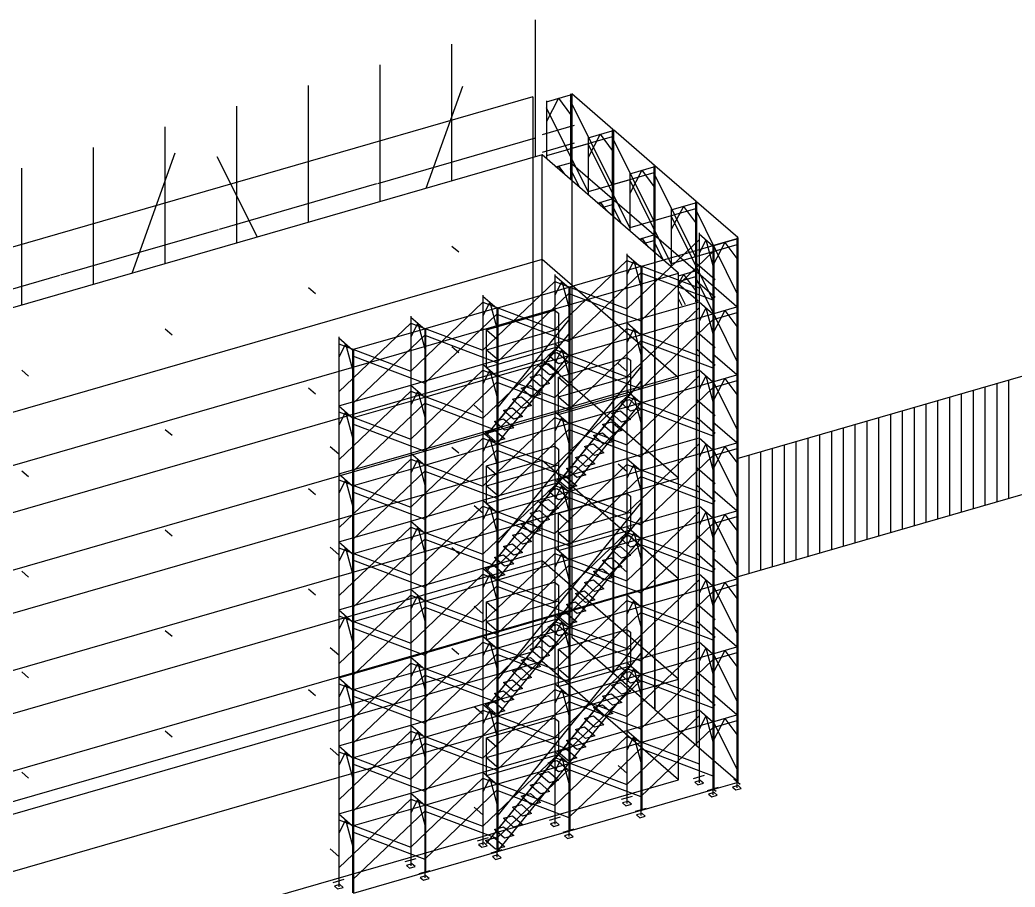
# Model space of a CAD drawing. Units: millimetres at full size, sheet at 1:250. Extents: x -35388 to 36956, y -20582 to 22579.
# Drawn here: x -6650 to 15223, y 3525 to 22579 of the extents above; entities that cross this region are included whole.
import ezdxf

# ---------------------------------------------------------------- set-up
doc = ezdxf.new("R2010")
doc.units = ezdxf.units.MM
doc.header["$LTSCALE"] = 250
for name, color, linetype in [('0-1_GAIKEI', 4, 'Continuous'), ('0-2_KABETUNAGI', 2, 'Continuous'), ('0-3_NET', 3, 'Continuous'), ('0-5_TATEWAKU', 7, 'Continuous'), ('0-6_BRES', 4, 'Continuous'), ('0-7_NUNOITA', 1, 'Continuous'), ('0-8_KAIDAN', 6, 'Continuous'), ('0-9_KAIKOTSR', 6, 'Continuous'), ('0-A_ENDSTOPPER', 6, 'Continuous'), ('0-B_JKBASE', 6, 'Continuous'), ('0-D_KARIKAKOI', 3, 'Continuous'), ('0-E_TANKAN', 3, 'Continuous')]:
    doc.layers.add(name, color=color, linetype=linetype)

msp = doc.modelspace()

# ---------------------------------------------------------------- linework, layer by layer
at = {"layer": '0-1_GAIKEI'}
for p, q in [((4826.3, 19611), (-29814.7, 9611)), ((7826.3, 17012.9), (4826.3, 19611)), ((4826.3, 17316), (4826.3, 19611)), ((4826.3, 17316), (4826.3, 19611)), ((4826.3, 17316), (-29814.7, 7316)), ((4826.3, 17316), (-29814.7, 7316)), ((7826.3, 14717.9), (4826.3, 17316)), ((4826.3, 15107.6), (4826.3, 17316)), ((4826.3, 15107.6), (4826.3, 17316)), ((7826.3, 14717.9), (4826.3, 17316)), ((-26814.7, 7012.9), (7826.3, 17012.9)), ((7826.3, 14717.9), (7826.3, 17012.9)), ((7826.3, 14717.9), (7826.3, 17012.9)), ((4826.3, 15107.6), (-29814.7, 5107.6)), ((4826.3, 15107.6), (-29814.7, 5107.6)), ((7826.3, 12509.5), (4826.3, 15107.6)), ((4826.3, 12899.3), (4826.3, 15107.6)), ((4826.3, 12899.3), (4826.3, 15107.6)), ((7826.3, 12509.5), (4826.3, 15107.6)), ((-26814.7, 4717.9), (7826.3, 14717.9)), ((-26814.7, 4717.9), (7826.3, 14717.9)), ((7826.3, 12509.5), (7826.3, 14717.9)), ((7826.3, 12509.5), (7826.3, 14717.9)), ((4826.3, 12899.3), (-29814.7, 2899.3)), ((4826.3, 12899.3), (-29814.7, 2899.3)), ((7826.3, 10301.2), (4826.3, 12899.3)), ((4826.3, 10690.9), (4826.3, 12899.3)), ((4826.3, 10690.9), (4826.3, 12899.3)), ((7826.3, 10301.2), (4826.3, 12899.3)), ((-26814.7, 2509.5), (7826.3, 12509.5)), ((-26814.7, 2509.5), (7826.3, 12509.5)), ((7826.3, 10301.2), (7826.3, 12509.5)), ((7826.3, 10301.2), (7826.3, 12509.5)), ((4826.3, 10690.9), (-29814.7, 690.9)), ((4826.3, 10690.9), (-29814.7, 690.9)), ((7826.3, 8092.8), (4826.3, 10690.9)), ((4826.3, 8482.5), (4826.3, 10690.9)), ((4826.3, 8482.5), (4826.3, 10690.9)), ((7826.3, 8092.8), (4826.3, 10690.9)), ((-26814.7, 301.2), (7826.3, 10301.2)), ((-26814.7, 301.2), (7826.3, 10301.2)), ((7826.3, 8092.8), (7826.3, 10301.2)), ((7826.3, 8092.8), (7826.3, 10301.2)), ((4826.3, 8482.5), (-29814.7, -1517.5)), ((7826.3, 5884.5), (4826.3, 8482.5)), ((-26814.7, -1907.2), (7826.3, 8092.8)), ((-22657.8, -707.2), (7826.3, 8092.8)), ((7826.3, 5884.5), (7826.3, 8092.8)), ((7826.3, 5884.5), (7826.3, 8092.8)), ((-22657.8, -2915.5), (7826.3, 5884.5))]:
    msp.add_line(p, q, dxfattribs=at)
at = {"layer": '0-2_KABETUNAGI'}
for p, q in [((2844, 17609.8), (2994, 17479.9)), ((-306.6, 16700.3), (-156.6, 16570.4)), ((-3457.2, 15790.8), (-3307.2, 15660.9)), ((2844, 15401.4), (2994, 15271.5)), ((-6607.8, 14881.3), (-6457.8, 14751.4)), ((6693, 14863.2), (6502.1, 15028.5)), ((-306.6, 14491.9), (-156.6, 14362)), ((3525, 13948.7), (3334.2, 14114)), ((-3457.2, 13582.4), (-3307.2, 13452.5)), ((357.1, 13034.2), (166.3, 13199.5)), ((2844, 13193), (2994, 13063.1)), ((6693, 12654.8), (6502.1, 12820.1)), ((-6607.8, 12672.9), (-6457.8, 12543)), ((-306.6, 12283.5), (-156.6, 12153.6)), ((3525, 11740.3), (3334.2, 11905.6)), ((-3457.2, 11374), (-3307.2, 11244.1)), ((357.1, 10825.8), (166.3, 10991.1)), ((2844, 10984.7), (2994, 10854.8)), ((6693, 10446.5), (6502.1, 10611.8)), ((-6607.8, 10464.5), (-6457.8, 10334.6)), ((-306.6, 10075.2), (-156.6, 9945.3)), ((3525, 9532), (3334.2, 9697.3)), ((-3457.2, 9165.7), (-3307.2, 9035.8)), ((357.1, 8617.5), (166.3, 8782.8)), ((2844, 8776.3), (2994, 8646.4)), ((6693, 8238.1), (6502.1, 8403.4)), ((-6607.8, 8256.2), (-6457.8, 8126.3)), ((-306.6, 7866.8), (-156.6, 7736.9)), ((3525, 7323.6), (3334.2, 7488.9)), ((-3457.2, 6957.3), (-3307.2, 6827.4)), ((357.1, 6409.1), (166.3, 6574.4)), ((6693, 6029.7), (6502.1, 6195)), ((-6607.8, 6047.8), (-6457.8, 5917.9)), ((3525, 5115.2), (3334.2, 5280.5)), ((357.1, 4200.7), (166.3, 4366))]:
    msp.add_line(p, q, dxfattribs=at)
at = {"layer": '0-3_NET'}
for p, q in [((4621.9, 20886.2), (-19250.1, 13995)), ((4621.9, 20886.2), (4621.9, 8696.9)), ((6383.4, 20174.4), (5478.9, 20957.7)), ((5478.9, 20957.7), (5478.9, 9006.5)), ((6383.4, 20174.4), (6383.4, 8223.2)), ((7297.9, 19382.4), (6393.4, 20165.7)), ((6393.4, 20165.7), (6393.4, 8214.5)), ((7297.9, 19382.4), (7297.9, 7431.2)), ((8212.4, 18590.4), (7307.9, 19373.7)), ((7307.9, 19373.7), (7307.9, 7422.6)), ((8212.4, 18590.4), (8212.4, 6639.2)), ((9126.9, 17798.4), (8222.4, 18581.7)), ((8222.4, 18581.7), (8222.4, 6630.6)), ((8603.1, 17627), (9114, 17774.5)), ((9114, 17774.5), (9114, 5823.4)), ((9126.9, 17798.4), (9126.9, 5847.3)), ((7019.1, 17169.8), (8585.8, 17622)), ((8585.8, 17622), (8585.8, 5670.9)), ((8603.1, 17627), (8603.1, 5675.9)), ((5435.2, 16712.5), (7001.8, 17164.8)), ((7001.8, 17164.8), (7001.8, 5213.6)), ((7019.1, 17169.8), (7019.1, 5218.6)), ((3851.2, 16255.3), (5417.8, 16707.5)), ((5417.8, 16707.5), (5417.8, 4756.4)), ((5435.2, 16712.5), (5435.2, 4761.4)), ((2267.2, 15798), (3833.9, 16250.3)), ((3833.9, 16250.3), (3833.9, 4299.1)), ((3851.2, 16255.3), (3851.2, 4304.1)), ((683.3, 15340.8), (2249.9, 15793)), ((2249.9, 15793), (2249.9, 3841.9)), ((2267.2, 15798), (2267.2, 3846.9)), ((683.3, 15340.8), (683.3, 3389.6)), ((6383.4, 8223.2), (5478.9, 9006.5)), ((4621.9, 8696.9), (-19250.1, 1805.7)), ((7297.9, 7431.2), (6393.4, 8214.5)), ((8212.4, 6639.2), (7307.9, 7422.6)), ((9126.9, 5847.3), (8222.4, 6630.6)), ((8603.1, 5675.9), (9114, 5823.4)), ((7019.1, 5218.6), (8585.8, 5670.9)), ((5435.2, 4761.4), (7001.8, 5213.6)), ((3851.2, 4304.1), (5417.8, 4756.4)), ((2267.2, 3846.9), (3833.9, 4299.1)), ((683.3, 3389.6), (2249.9, 3841.9))]:
    msp.add_line(p, q, dxfattribs=at)
at = {"layer": '0-5_TATEWAKU'}
for p, q in [((4923.9, 20781.6), (5452.2, 20934.1)), ((5188.1, 20857.9), (4923.9, 20348.6)), ((4923.9, 20803.3), (4923.9, 19526.4)), ((5188.1, 20857.9), (5452.2, 20501.1)), ((5452.2, 20955.8), (5452.2, 19461.9)), ((5838.4, 19989.6), (6366.7, 20142.1)), ((6366.7, 20163.8), (6366.7, 18669.9)), ((6102.6, 20065.9), (5838.4, 19556.6)), ((5838.4, 20011.3), (5838.4, 18734.4)), ((6102.6, 20065.9), (6366.7, 19709.1)), ((5130.6, 19347.4), (5452.2, 19440.2)), ((5188.1, 19364), (5164.3, 19318.2)), ((5188.1, 19364), (5324.9, 19179.1)), ((5452.2, 19461.9), (5452.2, 19068.9)), ((6752.9, 19197.6), (7281.2, 19350.1)), ((7017.1, 19273.9), (6752.9, 18764.6)), ((7017.1, 19273.9), (7281.2, 18917.1)), ((7281.2, 19371.8), (7281.2, 17877.9)), ((6752.9, 19219.3), (6752.9, 17942.4)), ((6045.1, 18555.4), (6366.7, 18648.2)), ((6366.7, 18669.9), (6366.7, 18276.9)), ((6102.6, 18572), (6078.8, 18526.2)), ((6102.6, 18572), (6239.4, 18387.1)), ((7667.4, 18405.7), (8195.7, 18558.2)), ((7931.6, 18481.9), (7667.4, 17972.7)), ((7667.4, 18427.3), (7667.4, 17150.4)), ((7931.6, 18481.9), (8195.7, 18125.2)), ((8195.7, 18579.8), (8195.7, 17085.9)), ((6959.6, 17763.4), (7281.2, 17856.3)), ((7017.1, 17780), (6993.3, 17734.2)), ((7017.1, 17780), (7153.9, 17595.1)), ((7281.2, 17877.9), (7281.2, 17484.9)), ((8276.9, 17899.5), (8276.9, 16405.6)), ((8276.9, 17877.8), (8581.9, 17613.7)), ((8429.4, 17745.8), (8276.9, 17444.8)), ((8429.4, 17745.8), (8581.9, 17180.7)), ((8581.9, 17613.7), (9110.2, 17766.2)), ((9110.2, 17787.8), (9110.2, 16293.9)), ((8846.1, 17689.9), (8581.9, 17180.7)), ((8581.9, 17635.3), (8581.9, 16141.4)), ((8581.9, 17635.3), (8581.9, 16141.4)), ((8846.1, 17689.9), (9110.2, 17333.2)), ((6693, 17442.2), (6693, 15948.3)), ((6693, 17420.6), (6998, 17156.4)), ((6845.5, 17288.5), (6693, 16987.6)), ((6845.5, 17288.5), (6998, 16723.4)), ((6998, 17178.1), (6998, 15684.2)), ((7826.3, 16957.6), (8195.7, 17064.3)), ((8195.7, 17085.9), (8195.7, 16382.1)), ((5109, 16985), (5109, 15491.1)), ((5109, 16963.3), (5414, 16699.2)), ((7931.6, 16988), (7826.3, 16785)), ((7931.6, 16988), (8195.7, 16631.3)), ((5261.5, 16831.3), (5109, 16530.3)), ((5261.5, 16831.3), (5414, 16266.2)), ((5414, 16720.8), (5414, 15226.9)), ((3525, 16527.7), (3525, 15033.8)), ((3525, 16506.1), (3830, 16241.9)), ((8276.9, 16405.6), (8276.9, 14911.7)), ((3677.5, 16374), (3525, 16073.1)), ((3677.5, 16374), (3830, 15808.9)), ((3830, 16263.6), (3830, 14769.7)), ((8276.9, 16383.9), (8581.9, 16119.8)), ((8429.4, 16251.9), (8276.9, 15950.9)), ((8429.4, 16251.9), (8581.9, 15686.8)), ((8581.9, 16119.8), (9110.2, 16272.3)), ((8846.1, 16196), (8581.9, 15686.8)), ((8846.1, 16196), (9110.2, 15839.3)), ((9110.2, 16293.9), (9110.2, 14800)), ((1941.1, 16070.5), (1941.1, 14576.6)), ((1941.1, 16048.8), (2246.1, 15784.7)), ((8195.7, 16029.9), (8198.2, 16029.9)), ((8581.9, 16141.4), (8581.9, 14647.5)), ((2093.6, 15916.8), (1941.1, 15615.8)), ((2093.6, 15916.8), (2246.1, 15351.7)), ((2246.1, 15806.3), (2246.1, 14312.4)), ((6693, 15948.3), (6693, 14454.4)), ((6693, 15926.7), (6998, 15662.5)), ((6845.5, 15794.6), (6693, 15493.7)), ((6845.5, 15794.6), (6998, 15229.5)), ((357.1, 15613.2), (357.1, 14119.3)), ((357.1, 15591.6), (662.1, 15327.4)), ((6998, 15684.2), (6998, 14190.3)), ((509.6, 15459.5), (357.1, 15158.6)), ((509.6, 15459.5), (662.1, 14894.4)), ((662.1, 15349.1), (662.1, 13855.2)), ((5109, 15491.1), (5109, 13997.2)), ((5109, 15469.4), (5414, 15205.3)), ((5261.5, 15337.4), (5109, 15036.4)), ((5261.5, 15337.4), (5414, 14772.3)), ((5414, 15226.9), (5414, 13733)), ((3525, 15033.8), (3525, 13539.9)), ((3525, 15012.2), (3830, 14748)), ((3677.5, 14880.1), (3525, 14579.2)), ((3677.5, 14880.1), (3830, 14315)), ((8276.9, 14911.7), (8276.9, 13417.8)), ((8276.9, 14890), (8581.9, 14625.9)), ((3830, 14769.7), (3830, 13275.8)), ((8429.4, 14758), (8276.9, 14457)), ((8429.4, 14758), (8581.9, 14192.9)), ((8581.9, 14625.9), (9110.2, 14778.4)), ((8846.1, 14702.1), (8581.9, 14192.9)), ((8846.1, 14702.1), (9110.2, 14345.4)), ((9110.2, 14800), (9110.2, 13306.2)), ((1941.1, 14576.6), (1941.1, 13082.7)), ((1941.1, 14554.9), (2246.1, 14290.8)), ((6693, 14454.4), (6693, 12960.5)), ((8581.9, 14647.5), (8581.9, 13153.7)), ((2093.6, 14422.9), (1941.1, 14121.9)), ((2093.6, 14422.9), (2246.1, 13857.8)), ((2246.1, 14312.4), (2246.1, 12818.5)), ((6693, 14432.8), (6998, 14168.6)), ((6845.5, 14300.7), (6693, 13999.8)), ((6845.5, 14300.7), (6998, 13735.6)), ((357.1, 14119.3), (357.1, 12625.4)), ((357.1, 14097.7), (662.1, 13833.5)), ((6998, 14190.3), (6998, 12696.4)), ((509.6, 13965.6), (357.1, 13664.7)), ((509.6, 13965.6), (662.1, 13400.5)), ((662.1, 13855.2), (662.1, 12361.3)), ((5109, 13997.2), (5109, 12503.3)), ((5109, 13975.5), (5414, 13711.4)), ((5261.5, 13843.5), (5109, 13542.5)), ((5261.5, 13843.5), (5414, 13278.4)), ((5414, 13733), (5414, 12239.2)), ((3525, 13539.9), (3525, 12046)), ((3525, 13518.3), (3830, 13254.1)), ((3677.5, 13386.2), (3525, 13085.3)), ((3677.5, 13386.2), (3830, 12821.1)), ((8276.9, 13417.8), (8276.9, 11923.9)), ((8276.9, 13396.1), (8581.9, 13132)), ((3830, 13275.8), (3830, 11781.9)), ((8429.4, 13264.1), (8276.9, 12963.1)), ((8429.4, 13264.1), (8581.9, 12699)), ((8581.9, 13132), (9110.2, 13284.5)), ((8846.1, 13208.3), (8581.9, 12699)), ((8581.9, 13153.7), (8581.9, 11659.8)), ((8846.1, 13208.3), (9110.2, 12851.5)), ((9110.2, 13306.2), (9110.2, 11812.3)), ((1941.1, 13082.7), (1941.1, 11588.8)), ((1941.1, 13061), (2246.1, 12796.9)), ((2093.6, 12929), (1941.1, 12628)), ((2093.6, 12929), (2246.1, 12363.9)), ((6693, 12960.5), (6693, 11466.6)), ((6693, 12938.9), (6998, 12674.8)), ((2246.1, 12818.5), (2246.1, 11324.7)), ((6845.5, 12806.8), (6693, 12505.9)), ((6845.5, 12806.8), (6998, 12241.7)), ((6998, 12696.4), (6998, 11202.5)), ((357.1, 12625.4), (357.1, 11131.5)), ((357.1, 12603.8), (662.1, 12339.6)), ((509.6, 12471.7), (357.1, 12170.8)), ((509.6, 12471.7), (662.1, 11906.6)), ((5109, 12503.3), (5109, 11009.4)), ((5109, 12481.6), (5414, 12217.5)), ((662.1, 12361.3), (662.1, 10867.4)), ((5261.5, 12349.6), (5109, 12048.6)), ((5261.5, 12349.6), (5414, 11784.5)), ((3525, 12046), (3525, 10552.1)), ((5414, 12239.2), (5414, 10745.3)), ((3525, 12024.4), (3830, 11760.3)), ((3677.5, 11892.3), (3525, 11591.4)), ((3677.5, 11892.3), (3830, 11327.2)), ((8276.9, 11923.9), (8276.9, 10430)), ((8276.9, 11902.2), (8581.9, 11638.1)), ((9110.2, 11812.3), (9110.2, 10318.4)), ((3830, 11781.9), (3830, 10288)), ((8429.4, 11770.2), (8276.9, 11469.2)), ((8429.4, 11770.2), (8581.9, 11205.1)), ((8581.9, 11638.1), (9110.2, 11790.6)), ((8846.1, 11714.4), (8581.9, 11205.1)), ((8581.9, 11659.8), (8581.9, 10165.9)), ((8846.1, 11714.4), (9110.2, 11357.6)), ((1941.1, 11588.8), (1941.1, 10094.9)), ((1941.1, 11567.1), (2246.1, 11303)), ((2093.6, 11435.1), (1941.1, 11134.1)), ((2093.6, 11435.1), (2246.1, 10870)), ((6693, 11466.6), (6693, 9972.8)), ((6693, 11445), (6998, 11180.9)), ((2246.1, 11324.7), (2246.1, 9830.8)), ((6845.5, 11312.9), (6693, 11012)), ((6845.5, 11312.9), (6998, 10747.8)), ((6998, 11202.5), (6998, 9708.6)), ((357.1, 11131.5), (357.1, 9637.6)), ((357.1, 11109.9), (662.1, 10845.8)), ((509.6, 10977.8), (357.1, 10676.9)), ((509.6, 10977.8), (662.1, 10412.7)), ((5109, 11009.4), (5109, 9515.5)), ((5109, 10987.7), (5414, 10723.6)), ((662.1, 10867.4), (662.1, 9373.5)), ((5261.5, 10855.7), (5109, 10554.7)), ((5261.5, 10855.7), (5414, 10290.6)), ((5414, 10745.3), (5414, 9251.4)), ((3525, 10552.1), (3525, 9058.3)), ((3525, 10530.5), (3830, 10266.4)), ((3677.5, 10398.4), (3525, 10097.5)), ((3677.5, 10398.4), (3830, 9833.3)), ((3830, 10288), (3830, 8794.1)), ((8276.9, 10430), (8276.9, 8936.1)), ((8276.9, 10408.4), (8581.9, 10144.2)), ((8581.9, 10144.2), (9110.2, 10296.7)), ((9110.2, 10318.4), (9110.2, 8824.5)), ((1941.1, 10094.9), (1941.1, 8601)), ((1941.1, 10073.2), (2246.1, 9809.1)), ((8429.4, 10276.3), (8276.9, 9975.3)), ((8429.4, 10276.3), (8581.9, 9711.2)), ((8846.1, 10220.5), (8581.9, 9711.2)), ((8581.9, 10165.9), (8581.9, 8672)), ((8846.1, 10220.5), (9110.2, 9863.7)), ((2093.6, 9941.2), (1941.1, 9640.2)), ((2093.6, 9941.2), (2246.1, 9376.1)), ((6693, 9972.8), (6693, 8478.9)), ((6693, 9951.1), (6998, 9687)), ((357.1, 9637.6), (357.1, 8143.8)), ((2246.1, 9830.8), (2246.1, 8336.9)), ((6845.5, 9819), (6693, 9518.1)), ((6845.5, 9819), (6998, 9254)), ((6998, 9708.6), (6998, 8214.7)), ((357.1, 9616), (662.1, 9351.9)), ((509.6, 9483.9), (357.1, 9183)), ((509.6, 9483.9), (662.1, 8918.8)), ((5109, 9515.5), (5109, 8021.6)), ((5109, 9493.9), (5414, 9229.7)), ((662.1, 9373.5), (662.1, 7879.6)), ((5261.5, 9361.8), (5109, 9060.8)), ((5261.5, 9361.8), (5414, 8796.7)), ((5414, 9251.4), (5414, 7757.5)), ((3525, 9058.3), (3525, 7564.4)), ((3525, 9036.6), (3830, 8772.5)), ((3677.5, 8904.5), (3525, 8603.6)), ((3677.5, 8904.5), (3830, 8339.5)), ((3830, 8794.1), (3830, 7300.2)), ((8276.9, 8936.1), (8276.9, 7442.2)), ((8276.9, 8914.5), (8581.9, 8650.3)), ((8429.4, 8782.4), (8276.9, 8481.4)), ((8429.4, 8782.4), (8581.9, 8217.3)), ((8581.9, 8650.3), (9110.2, 8802.8)), ((9110.2, 8824.5), (9110.2, 7330.6)), ((1941.1, 8601), (1941.1, 7107.1)), ((1941.1, 8579.4), (2246.1, 8315.2)), ((8846.1, 8726.6), (8581.9, 8217.3)), ((8581.9, 8672), (8581.9, 7178.1)), ((8846.1, 8726.6), (9110.2, 8369.8)), ((2093.6, 8447.3), (1941.1, 8146.3)), ((2093.6, 8447.3), (2246.1, 7882.2)), ((2246.1, 8336.9), (2246.1, 6843)), ((6693, 8478.9), (6693, 6985)), ((6693, 8457.2), (6998, 8193.1)), ((6845.5, 8325.1), (6693, 8024.2)), ((6845.5, 8325.1), (6998, 7760.1)), ((357.1, 8143.8), (357.1, 6649.9)), ((357.1, 8122.1), (662.1, 7858)), ((6998, 8214.7), (6998, 6720.8)), ((509.6, 7990), (357.1, 7689.1)), ((509.6, 7990), (662.1, 7425)), ((662.1, 7879.6), (662.1, 6385.7)), ((5109, 8021.6), (5109, 6527.7)), ((5109, 8000), (5414, 7735.8)), ((5261.5, 7867.9), (5109, 7566.9)), ((5261.5, 7867.9), (5414, 7302.8)), ((5414, 7757.5), (5414, 6263.6)), ((3525, 7564.4), (3525, 6070.5)), ((3525, 7542.7), (3830, 7278.6)), ((8276.9, 7442.2), (8276.9, 5948.3)), ((3677.5, 7410.6), (3525, 7109.7)), ((3677.5, 7410.6), (3830, 6845.6)), ((3830, 7300.2), (3830, 5806.3)), ((8276.9, 7420.6), (8581.9, 7156.4)), ((8429.4, 7288.5), (8276.9, 6987.6)), ((8429.4, 7288.5), (8581.9, 6723.4)), ((8581.9, 7156.4), (9110.2, 7308.9)), ((8846.1, 7232.7), (8581.9, 6723.4)), ((8846.1, 7232.7), (9110.2, 6875.9)), ((9110.2, 7330.6), (9110.2, 5836.7)), ((1941.1, 7107.1), (1941.1, 5613.2)), ((1941.1, 7085.5), (2246.1, 6821.3)), ((8581.9, 7178.1), (8581.9, 5684.2)), ((2093.6, 6953.4), (1941.1, 6652.4)), ((2093.6, 6953.4), (2246.1, 6388.3)), ((2246.1, 6843), (2246.1, 5349.1)), ((6693, 6985), (6693, 5491.1)), ((6693, 6963.3), (6998, 6699.2)), ((6845.5, 6831.2), (6693, 6530.3)), ((6845.5, 6831.2), (6998, 6266.2)), ((357.1, 6649.9), (357.1, 5156)), ((357.1, 6628.2), (662.1, 6364.1)), ((6998, 6720.8), (6998, 5226.9)), ((509.6, 6496.1), (357.1, 6195.2)), ((509.6, 6496.1), (662.1, 5931.1)), ((662.1, 6385.7), (662.1, 4891.8)), ((5109, 6527.7), (5109, 5033.8)), ((5109, 6506.1), (5414, 6241.9)), ((5261.5, 6374), (5109, 6073.1)), ((5261.5, 6374), (5414, 5808.9)), ((5414, 6263.6), (5414, 4769.7)), ((3525, 6070.5), (3525, 4576.6)), ((3525, 6048.8), (3830, 5784.7)), ((3677.5, 5916.7), (3525, 5615.8)), ((3677.5, 5916.7), (3830, 5351.7)), ((3830, 5806.3), (3830, 4312.4)), ((1941.1, 5613.2), (1941.1, 4119.3)), ((1941.1, 5591.6), (2246.1, 5327.4)), ((2093.6, 5459.5), (1941.1, 5158.6)), ((2093.6, 5459.5), (2246.1, 4894.4)), ((2246.1, 5349.1), (2246.1, 3855.2)), ((357.1, 5156), (357.1, 3662.1)), ((357.1, 5134.3), (662.1, 4870.2)), ((509.6, 5002.2), (357.1, 4701.3)), ((509.6, 5002.2), (662.1, 4437.2)), ((662.1, 4891.8), (662.1, 3397.9))]:
    msp.add_line(p, q, dxfattribs=at)
at = {"layer": '0-6_BRES'}
for p, q in [((6366.7, 18954.8), (5452.2, 20802.5)), ((5838.4, 18802.3), (4923.9, 20650)), ((6366.7, 20010.5), (5452.2, 19746.8)), ((7281.2, 18162.8), (6366.7, 20010.5)), ((5838.4, 19858), (4923.9, 19594.3)), ((6752.9, 18010.3), (5838.4, 19858)), ((5659.8, 18889.1), (5452.2, 19308.6)), ((6752.9, 19066), (5838.4, 18802.3)), ((7281.2, 19218.5), (6366.7, 18954.8)), ((7667.4, 17218.3), (6752.9, 19066)), ((8195.7, 17370.8), (7281.2, 19218.5)), ((8195.7, 18426.5), (7281.2, 18162.8)), ((9110.2, 16578.9), (8195.7, 18426.5)), ((7667.4, 18274), (6752.9, 18010.3)), ((8581.9, 16426.4), (7667.4, 18274)), ((6693, 16233.3), (8276.9, 17746.2)), ((9110.2, 17634.6), (8195.7, 17370.8)), ((5109, 15776), (6693, 17288.9)), ((6693, 17288.9), (8276.9, 16690.5)), ((6998, 15969.1), (8581.9, 17482.1)), ((8581.9, 17482.1), (7667.4, 17218.3)), ((5414, 15511.9), (6998, 17024.8)), ((6998, 17024.8), (8581.9, 16426.4)), ((3525, 15318.8), (5109, 16831.7)), ((5109, 16831.7), (6693, 16233.3)), ((3830, 15054.6), (5414, 16567.6)), ((5414, 16567.6), (6998, 15969.1)), ((7976.9, 16319), (7826.3, 16623.4)), ((7905.8, 16298.5), (7826.3, 16459.2)), ((1941.1, 14861.5), (3525, 16374.4)), ((3525, 16374.4), (5109, 15776)), ((6693, 14739.4), (8276.9, 16252.3)), ((2246.1, 14597.4), (3830, 16110.3)), ((3830, 16110.3), (5414, 15511.9)), ((6998, 14475.2), (8581.9, 15988.2)), ((8058.4, 15990.3), (8060.9, 15990.3)), ((8129.4, 16010.8), (8131.9, 16010.8)), ((9110.2, 16140.7), (8581.9, 15988.3)), ((357.1, 14404.3), (1941.1, 15917.2)), ((1941.1, 15917.2), (3525, 15318.8)), ((5109, 14282.1), (6693, 15795)), ((6693, 15795), (8276.9, 15196.6)), ((662.1, 14140.1), (2246.1, 15653.1)), ((2246.1, 15653.1), (3830, 15054.6)), ((5414, 14018), (6998, 15530.9)), ((6998, 15530.9), (8581.9, 14932.5)), ((357.1, 15459.9), (1941.1, 14861.5)), ((3525, 13824.9), (5109, 15337.8)), ((5109, 15337.8), (6693, 14739.4)), ((662.1, 15195.8), (2246.1, 14597.4)), ((1941.1, 13367.6), (3525, 14880.5)), ((3525, 14880.5), (5109, 14282.1)), ((3830, 13560.7), (5414, 15073.7)), ((5414, 15073.7), (6998, 14475.2)), ((8581.9, 14932.5), (8584.4, 14932.5)), ((6693, 13245.5), (8276.9, 14758.4)), ((9110.2, 13591.1), (8581.9, 14658.4)), ((2246.1, 13103.5), (3830, 14616.4)), ((3830, 14616.4), (5414, 14018)), ((6998, 12981.3), (8581.9, 14494.3)), ((9110.2, 14646.8), (8581.9, 14494.4)), ((357.1, 12910.4), (1941.1, 14423.3)), ((1941.1, 14423.3), (3525, 13824.9)), ((5109, 12788.2), (6693, 14301.2)), ((6693, 14301.2), (8276.9, 13702.7)), ((662.1, 12646.2), (2246.1, 14159.2)), ((2246.1, 14159.2), (3830, 13560.7)), ((5414, 12524.1), (6998, 14037)), ((6998, 14037), (8581.9, 13438.6)), ((357.1, 13966), (1941.1, 13367.6)), ((3525, 12331), (5109, 13843.9)), ((5109, 13843.9), (6693, 13245.5)), ((662.1, 13701.9), (2246.1, 13103.5)), ((3830, 12066.8), (5414, 13579.8)), ((5414, 13579.8), (6998, 12981.3)), ((1941.1, 11873.7), (3525, 13386.7)), ((3525, 13386.7), (5109, 12788.2)), ((6693, 11751.6), (8276.9, 13264.5)), ((9110.2, 12097.2), (8581.9, 13164.5)), ((9110.2, 13152.9), (8581.9, 13000.5)), ((357.1, 11416.5), (1941.1, 12929.4)), ((1941.1, 12929.4), (3525, 12331)), ((2246.1, 11609.6), (3830, 13122.5)), ((3830, 13122.5), (5414, 12524.1)), ((6998, 11487.4), (8581.9, 13000.4)), ((5109, 11294.3), (6693, 12807.3)), ((6693, 12807.3), (8276.9, 12208.8)), ((357.1, 12472.2), (1941.1, 11873.7)), ((662.1, 11152.3), (2246.1, 12665.3)), ((2246.1, 12665.3), (3830, 12066.8)), ((5414, 11030.2), (6998, 12543.1)), ((6998, 12543.1), (8581.9, 11944.7)), ((3525, 10837.1), (5109, 12350)), ((5109, 12350), (6693, 11751.6)), ((662.1, 12208), (2246.1, 11609.6)), ((3830, 10572.9), (5414, 12085.9)), ((5414, 12085.9), (6998, 11487.4)), ((1941.1, 10379.8), (3525, 11892.8)), ((3525, 11892.8), (5109, 11294.3)), ((2246.1, 10115.7), (3830, 11628.6)), ((3830, 11628.6), (5414, 11030.2)), ((6693, 10257.7), (8276.9, 11770.6)), ((9110.2, 10603.3), (8581.9, 11670.6)), ((9110.2, 11659), (8581.9, 11506.6)), ((357.1, 9922.6), (1941.1, 11435.5)), ((1941.1, 11435.5), (3525, 10837.1)), ((6998, 9993.5), (8581.9, 11506.5)), ((662.1, 9658.4), (2246.1, 11171.4)), ((2246.1, 11171.4), (3830, 10572.9)), ((5109, 9800.4), (6693, 11313.4)), ((6693, 11313.4), (8276.9, 10714.9)), ((357.1, 10978.3), (1941.1, 10379.8)), ((5414, 9536.3), (6998, 11049.2)), ((6998, 11049.2), (8581.9, 10450.8)), ((3525, 9343.2), (5109, 10856.1)), ((5109, 10856.1), (6693, 10257.7)), ((662.1, 10714.1), (2246.1, 10115.7)), ((3830, 9079), (5414, 10592)), ((5414, 10592), (6998, 9993.5)), ((1941.1, 8885.9), (3525, 10398.9)), ((3525, 10398.9), (5109, 9800.4)), ((2246.1, 8621.8), (3830, 10134.7)), ((3830, 10134.7), (5414, 9536.3)), ((6693, 8763.8), (8276.9, 10276.7)), ((9110.2, 9109.4), (8581.9, 10176.7)), ((9110.2, 10165.1), (8581.9, 10012.7)), ((357.1, 8428.7), (1941.1, 9941.6)), ((1941.1, 9941.6), (3525, 9343.2)), ((6998, 8499.6), (8581.9, 10012.6)), ((662.1, 8164.5), (2246.1, 9677.5)), ((2246.1, 9677.5), (3830, 9079)), ((5109, 8306.5), (6693, 9819.5)), ((6693, 9819.5), (8276.9, 9221)), ((357.1, 9484.4), (1941.1, 8885.9)), ((5414, 8042.4), (6998, 9555.3)), ((6998, 9555.3), (8581.9, 8956.9)), ((662.1, 9220.2), (2246.1, 8621.8)), ((3525, 7849.3), (5109, 9362.2)), ((5109, 9362.2), (6693, 8763.8)), ((3830, 7585.1), (5414, 9098.1)), ((5414, 9098.1), (6998, 8499.6)), ((1941.1, 7392), (3525, 8905)), ((3525, 8905), (5109, 8306.5)), ((6693, 7269.9), (8276.9, 8782.8)), ((2246.1, 7127.9), (3830, 8640.8)), ((3830, 8640.8), (5414, 8042.4)), ((9110.2, 7615.5), (8581.9, 8682.8)), ((9110.2, 8671.2), (8581.9, 8518.9)), ((357.1, 6934.8), (1941.1, 8447.7)), ((1941.1, 8447.7), (3525, 7849.3)), ((5109, 6812.6), (6693, 8325.6)), ((6693, 8325.6), (8276.9, 7727.1)), ((6998, 7005.8), (8581.9, 8518.7)), ((662.1, 6670.6), (2246.1, 8183.6)), ((2246.1, 8183.6), (3830, 7585.1)), ((357.1, 7990.5), (1941.1, 7392)), ((5414, 6548.5), (6998, 8061.4)), ((6998, 8061.4), (8581.9, 7463)), ((662.1, 7726.3), (2246.1, 7127.9)), ((3525, 6355.4), (5109, 7868.3)), ((5109, 7868.3), (6693, 7269.9)), ((3830, 6091.3), (5414, 7604.2)), ((5414, 7604.2), (6998, 7005.8)), ((1941.1, 5898.1), (3525, 7411.1)), ((3525, 7411.1), (5109, 6812.6)), ((6693, 5776), (8276.9, 7288.9)), ((2246.1, 5634), (3830, 7146.9)), ((3830, 7146.9), (5414, 6548.5)), ((6998, 5511.9), (8581.9, 7024.8)), ((9110.2, 6121.6), (8581.9, 7188.9)), ((9110.2, 7177.3), (8581.9, 7025)), ((357.1, 5440.9), (1941.1, 6953.8)), ((1941.1, 6953.8), (3525, 6355.4)), ((5109, 5318.7), (6693, 6831.7)), ((6693, 6831.7), (8276.9, 6233.2)), ((662.1, 5176.8), (2246.1, 6689.7)), ((2246.1, 6689.7), (3830, 6091.3)), ((5414, 5054.6), (6998, 6567.5)), ((6998, 6567.5), (8581.9, 5969.1)), ((357.1, 6496.6), (1941.1, 5898.1)), ((3525, 4861.5), (5109, 6374.4)), ((5109, 6374.4), (6693, 5776)), ((662.1, 6232.4), (2246.1, 5634)), ((1941.1, 4404.2), (3525, 5917.2)), ((3525, 5917.2), (5109, 5318.7)), ((3830, 4597.4), (5414, 6110.3)), ((5414, 6110.3), (6998, 5511.9)), ((2246.1, 4140.1), (3830, 5653)), ((3830, 5653), (5414, 5054.6)), ((357.1, 3947), (1941.1, 5459.9)), ((1941.1, 5459.9), (3525, 4861.5)), ((662.1, 3682.9), (2246.1, 5195.8)), ((2246.1, 5195.8), (3830, 4597.4)), ((357.1, 5002.7), (1941.1, 4404.2)), ((662.1, 4738.5), (2246.1, 4140.1))]:
    msp.add_line(p, q, dxfattribs=at)
for points in [[(6574.3, 18097.1), (6366.7, 18516.6), (6159.1, 18456.7)], [(7488.8, 17305.1), (7281.2, 17724.6), (7073.6, 17664.7)], [(9110.2, 15085), (8195.7, 16932.6), (7826.3, 16826.1)]]:
    msp.add_lwpolyline(points, dxfattribs=at)
at = {"layer": '0-7_NUNOITA'}
for p, q in [((5130.6, 19347.4), (5452.2, 19440.2)), ((6366.7, 18648.2), (5452.2, 19440.2)), ((6045.1, 18555.4), (6366.7, 18648.2)), ((6045.1, 18555.4), (6366.7, 18648.2)), ((7281.2, 17856.3), (6366.7, 18648.2)), ((6959.6, 17763.4), (7281.2, 17856.3)), ((6959.6, 17763.4), (7281.2, 17856.3)), ((8195.7, 17064.3), (7281.2, 17856.3)), ((7826.3, 16957.6), (8195.7, 17064.3)), ((7826.3, 16957.6), (8195.7, 17064.3)), ((9110.2, 16272.3), (8195.7, 17064.3)), ((8258.2, 16400.2), (7826.3, 16774.2)), ((6693, 15926.7), (8276.9, 16383.9)), ((8276.9, 16383.9), (8581.9, 16119.8)), ((8581.9, 16119.8), (9110.2, 16272.3)), ((6998, 15662.5), (8581.9, 16119.8)), ((8563.2, 16136), (8565.7, 16136)), ((8581.9, 16119.8), (8584.4, 16119.8)), ((5109, 15469.4), (6693, 15926.7)), ((6693, 15926.7), (6998, 15662.5)), ((6693, 15926.7), (6998, 15662.5)), ((5414, 15205.3), (6998, 15662.5)), ((3525, 15012.2), (5109, 15469.4)), ((5109, 15469.4), (5414, 15205.3)), ((5109, 15469.4), (5414, 15205.3)), ((3830, 14748), (5414, 15205.3)), ((9110.2, 14778.4), (8581.9, 15235.9)), ((1941.1, 14554.9), (3525, 15012.2)), ((3525, 15012.2), (3830, 14748)), ((3525, 15012.2), (3830, 14748)), ((6693, 14432.8), (8276.9, 14890)), ((8276.9, 14890), (8581.9, 14625.9)), ((2246.1, 14290.8), (3830, 14748)), ((8581.9, 14625.9), (9110.2, 14778.4)), ((357.1, 14097.7), (1941.1, 14554.9)), ((1941.1, 14554.9), (2246.1, 14290.8)), ((1941.1, 14554.9), (2246.1, 14290.8)), ((6998, 14168.6), (8581.9, 14625.9)), ((662.1, 13833.5), (2246.1, 14290.8)), ((5109, 13975.5), (6693, 14432.8)), ((6693, 14432.8), (6998, 14168.6)), ((6693, 14432.8), (6998, 14168.6)), ((357.1, 14097.7), (662.1, 13833.5)), ((5414, 13711.4), (6998, 14168.6)), ((3525, 13518.3), (5109, 13975.5)), ((5109, 13975.5), (5414, 13711.4)), ((5109, 13975.5), (5414, 13711.4)), ((3830, 13254.1), (5414, 13711.4)), ((9110.2, 13284.5), (8581.9, 13742)), ((1941.1, 13061), (3525, 13518.3)), ((3525, 13518.3), (3830, 13254.1)), ((3525, 13518.3), (3830, 13254.1)), ((6693, 12938.9), (8276.9, 13396.1)), ((8276.9, 13396.1), (8581.9, 13132)), ((2246.1, 12796.9), (3830, 13254.1)), ((6998, 12674.8), (8581.9, 13132)), ((8581.9, 13132), (9110.2, 13284.5)), ((357.1, 12603.8), (1941.1, 13061)), ((1941.1, 13061), (2246.1, 12796.9)), ((1941.1, 13061), (2246.1, 12796.9)), ((5109, 12481.6), (6693, 12938.9)), ((6693, 12938.9), (6998, 12674.8)), ((6693, 12938.9), (6998, 12674.8)), ((662.1, 12339.6), (2246.1, 12796.9)), ((357.1, 12603.8), (662.1, 12339.6)), ((3525, 12024.4), (5109, 12481.6)), ((5109, 12481.6), (5414, 12217.5)), ((5109, 12481.6), (5414, 12217.5)), ((5414, 12217.5), (6998, 12674.8)), ((3830, 11760.3), (5414, 12217.5)), ((9110.2, 11790.6), (8581.9, 12248.1)), ((1941.1, 11567.1), (3525, 12024.4)), ((3525, 12024.4), (3830, 11760.3)), ((3525, 12024.4), (3830, 11760.3)), ((6693, 11445), (8276.9, 11902.2)), ((8276.9, 11902.2), (8581.9, 11638.1)), ((2246.1, 11303), (3830, 11760.3)), ((6998, 11180.9), (8581.9, 11638.1)), ((8581.9, 11638.1), (9110.2, 11790.6)), ((357.1, 11109.9), (1941.1, 11567.1)), ((1941.1, 11567.1), (2246.1, 11303)), ((1941.1, 11567.1), (2246.1, 11303)), ((5109, 10987.7), (6693, 11445)), ((6693, 11445), (6998, 11180.9)), ((6693, 11445), (6998, 11180.9)), ((662.1, 10845.8), (2246.1, 11303)), ((5414, 10723.6), (6998, 11180.9)), ((357.1, 11109.9), (662.1, 10845.8)), ((3525, 10530.5), (5109, 10987.7)), ((5109, 10987.7), (5414, 10723.6)), ((5109, 10987.7), (5414, 10723.6)), ((3830, 10266.4), (5414, 10723.6)), ((9110.2, 10296.7), (8581.9, 10754.2)), ((1941.1, 10073.2), (3525, 10530.5)), ((3525, 10530.5), (3830, 10266.4)), ((3525, 10530.5), (3830, 10266.4)), ((6693, 9951.1), (8276.9, 10408.4)), ((8276.9, 10408.4), (8581.9, 10144.2)), ((8581.9, 10144.2), (9110.2, 10296.7)), ((357.1, 9616), (1941.1, 10073.2)), ((1941.1, 10073.2), (2246.1, 9809.1)), ((1941.1, 10073.2), (2246.1, 9809.1)), ((2246.1, 9809.1), (3830, 10266.4)), ((6998, 9687), (8581.9, 10144.2)), ((5109, 9493.9), (6693, 9951.1)), ((6693, 9951.1), (6998, 9687)), ((6693, 9951.1), (6998, 9687)), ((662.1, 9351.9), (2246.1, 9809.1)), ((5414, 9229.7), (6998, 9687)), ((357.1, 9616), (662.1, 9351.9)), ((3525, 9036.6), (5109, 9493.9)), ((5109, 9493.9), (5414, 9229.7)), ((5109, 9493.9), (5414, 9229.7)), ((3830, 8772.5), (5414, 9229.7)), ((9110.2, 8802.8), (8581.9, 9260.3)), ((1941.1, 8579.4), (3525, 9036.6)), ((3525, 9036.6), (3830, 8772.5)), ((3525, 9036.6), (3830, 8772.5)), ((2246.1, 8315.2), (3830, 8772.5)), ((6693, 8457.2), (8276.9, 8914.5)), ((8276.9, 8914.5), (8581.9, 8650.3)), ((8581.9, 8650.3), (9110.2, 8802.8)), ((357.1, 8122.1), (1941.1, 8579.4)), ((1941.1, 8579.4), (2246.1, 8315.2)), ((1941.1, 8579.4), (2246.1, 8315.2)), ((6998, 8193.1), (8581.9, 8650.3)), ((662.1, 7858), (2246.1, 8315.2)), ((5109, 8000), (6693, 8457.2)), ((6693, 8457.2), (6998, 8193.1)), ((6693, 8457.2), (6998, 8193.1)), ((357.1, 8122.1), (662.1, 7858)), ((5414, 7735.8), (6998, 8193.1)), ((3525, 7542.7), (5109, 8000)), ((5109, 8000), (5414, 7735.8)), ((5109, 8000), (5414, 7735.8)), ((3830, 7278.6), (5414, 7735.8)), ((9110.2, 7308.9), (8581.9, 7766.4)), ((1941.1, 7085.5), (3525, 7542.7)), ((3525, 7542.7), (3830, 7278.6)), ((3525, 7542.7), (3830, 7278.6)), ((2246.1, 6821.3), (3830, 7278.6)), ((6693, 6963.3), (8276.9, 7420.6)), ((8276.9, 7420.6), (8581.9, 7156.4)), ((8581.9, 7156.4), (9110.2, 7308.9)), ((357.1, 6628.2), (1941.1, 7085.5)), ((1941.1, 7085.5), (2246.1, 6821.3)), ((1941.1, 7085.5), (2246.1, 6821.3)), ((6998, 6699.2), (8581.9, 7156.4)), ((662.1, 6364.1), (2246.1, 6821.3)), ((5109, 6506.1), (6693, 6963.3)), ((6693, 6963.3), (6998, 6699.2)), ((6693, 6963.3), (6998, 6699.2)), ((357.1, 6628.2), (662.1, 6364.1)), ((5414, 6241.9), (6998, 6699.2)), ((3525, 6048.8), (5109, 6506.1)), ((5109, 6506.1), (5414, 6241.9)), ((5109, 6506.1), (5414, 6241.9)), ((3830, 5784.7), (5414, 6241.9)), ((1941.1, 5591.6), (3525, 6048.8)), ((3525, 6048.8), (3830, 5784.7)), ((3525, 6048.8), (3830, 5784.7)), ((2246.1, 5327.4), (3830, 5784.7)), ((357.1, 5134.3), (1941.1, 5591.6)), ((1941.1, 5591.6), (2246.1, 5327.4)), ((1941.1, 5591.6), (2246.1, 5327.4)), ((662.1, 4870.2), (2246.1, 5327.4)), ((357.1, 5134.3), (662.1, 4870.2))]:
    msp.add_line(p, q, dxfattribs=at)
at = {"layer": '0-8_KAIDAN'}
for p, q in [((3830, 14033.6), (5414, 15984.7)), ((3830, 13721.8), (5414, 15672.9)), ((3605, 13449), (5189, 15400.1)), ((3830, 13254.1), (5414, 15205.3)), ((5414, 12996.9), (6998, 14948.1)), ((5414, 12685.2), (6998, 14636.3)), ((5189, 12412.4), (6773, 14363.5)), ((5414, 12217.5), (6998, 14168.6)), ((3830, 11045.8), (5414, 12996.9)), ((3830, 10734), (5414, 12685.2)), ((3605, 10461.2), (5189, 12412.4)), ((3830, 10266.4), (5414, 12217.5)), ((5414, 10009.1), (6998, 11960.3)), ((5414, 9697.4), (6998, 11648.5)), ((5189, 9424.6), (6773, 11375.7)), ((5414, 9229.7), (6998, 11180.9)), ((3830, 8058), (5414, 10009.1)), ((3830, 7746.2), (5414, 9697.4)), ((3605, 7473.4), (5189, 9424.6)), ((3830, 7278.6), (5414, 9229.7)), ((5414, 7021.4), (6998, 8972.5)), ((5414, 6709.6), (6998, 8660.7)), ((5189, 6436.8), (6773, 8387.9)), ((5414, 6241.9), (6998, 8193.1)), ((3830, 5070.2), (5414, 7021.4)), ((3830, 4758.4), (5414, 6709.6)), ((3605, 4485.6), (5189, 6436.8)), ((3830, 4290.8), (5414, 6241.9))]:
    msp.add_line(p, q, dxfattribs=at)
for points in [[(4962.7, 15215.3), (5161.9, 15272.8), (5386.9, 15078), (5187.7, 15020.5)], [(4765.3, 14972.1), (4964.5, 15029.6), (5189.5, 14834.8), (4990.3, 14777.3)], [(4567.9, 14728.9), (4767, 14786.4), (4992, 14591.6), (4792.9, 14534.1)], [(4370.4, 14485.7), (4569.6, 14543.2), (4794.6, 14348.4), (4595.4, 14290.9)], [(4173, 14242.6), (4372.2, 14300.1), (4597.2, 14105.2), (4398, 14047.7)], [(6546.7, 14178.7), (6745.8, 14236.2), (6970.8, 14041.3), (6771.7, 13983.8)], [(3975.6, 13999.4), (4174.8, 14056.9), (4399.8, 13862), (4200.6, 13804.5)], [(3778.2, 13756.2), (3977.4, 13813.7), (4202.4, 13618.8), (4003.2, 13561.3)], [(6349.2, 13935.5), (6548.4, 13993), (6773.4, 13798.1), (6574.2, 13740.6)], [(3580.7, 13513), (3779.9, 13570.5), (4004.9, 13375.6), (3805.7, 13318.1)], [(6151.8, 13692.3), (6351, 13749.8), (6576, 13554.9), (6376.8, 13497.4)], [(5954.4, 13449.1), (6153.6, 13506.6), (6378.6, 13311.7), (6179.4, 13254.2)], [(5757, 13205.9), (5956.2, 13263.4), (6181.2, 13068.6), (5982, 13011.1)], [(5559.6, 12962.7), (5758.7, 13020.2), (5983.7, 12825.4), (5784.6, 12767.9)], [(5362.1, 12719.5), (5561.3, 12777), (5786.3, 12582.2), (5587.1, 12524.7)], [(5164.7, 12476.4), (5363.9, 12533.9), (5588.9, 12339), (5389.7, 12281.5)], [(4962.7, 12227.5), (5161.9, 12285), (5386.9, 12090.2), (5187.7, 12032.7)], [(4765.3, 11984.3), (4964.5, 12041.8), (5189.5, 11847), (4990.3, 11789.5)], [(4567.9, 11741.1), (4767, 11798.6), (4992, 11603.8), (4792.9, 11546.3)], [(4370.4, 11498), (4569.6, 11555.5), (4794.6, 11360.6), (4595.4, 11303.1)], [(4173, 11254.8), (4372.2, 11312.3), (4597.2, 11117.4), (4398, 11059.9)], [(6546.7, 11190.9), (6745.8, 11248.4), (6970.8, 11053.5), (6771.7, 10996)], [(3975.6, 11011.6), (4174.8, 11069.1), (4399.8, 10874.2), (4200.6, 10816.7)], [(6349.2, 10947.7), (6548.4, 11005.2), (6773.4, 10810.3), (6574.2, 10752.8)], [(3778.2, 10768.4), (3977.4, 10825.9), (4202.4, 10631), (4003.2, 10573.5)], [(6151.8, 10704.5), (6351, 10762), (6576, 10567.1), (6376.8, 10509.6)], [(3580.7, 10525.2), (3779.9, 10582.7), (4004.9, 10387.9), (3805.7, 10330.4)], [(5954.4, 10461.3), (6153.6, 10518.8), (6378.6, 10324), (6179.4, 10266.5)], [(5757, 10218.1), (5956.2, 10275.6), (6181.2, 10080.8), (5982, 10023.3)], [(5559.6, 9974.9), (5758.7, 10032.4), (5983.7, 9837.6), (5784.6, 9780.1)], [(5362.1, 9731.8), (5561.3, 9789.3), (5786.3, 9594.4), (5587.1, 9536.9)], [(5164.7, 9488.6), (5363.9, 9546.1), (5588.9, 9351.2), (5389.7, 9293.7)], [(4962.7, 9239.7), (5161.9, 9297.2), (5386.9, 9102.4), (5187.7, 9044.9)], [(4765.3, 8996.5), (4964.5, 9054), (5189.5, 8859.2), (4990.3, 8801.7)], [(4567.9, 8753.4), (4767, 8810.9), (4992, 8616), (4792.9, 8558.5)], [(4370.4, 8510.2), (4569.6, 8567.7), (4794.6, 8372.8), (4595.4, 8315.3)], [(4173, 8267), (4372.2, 8324.5), (4597.2, 8129.6), (4398, 8072.1)], [(6546.7, 8203.1), (6745.8, 8260.6), (6970.8, 8065.7), (6771.7, 8008.2)], [(3975.6, 8023.8), (4174.8, 8081.3), (4399.8, 7886.4), (4200.6, 7828.9)], [(6349.2, 7959.9), (6548.4, 8017.4), (6773.4, 7822.5), (6574.2, 7765)], [(3778.2, 7780.6), (3977.4, 7838.1), (4202.4, 7643.3), (4003.2, 7585.8)], [(6151.8, 7716.7), (6351, 7774.2), (6576, 7579.4), (6376.8, 7521.9)], [(3580.7, 7537.4), (3779.9, 7594.9), (4004.9, 7400.1), (3805.7, 7342.6)], [(5954.4, 7473.5), (6153.6, 7531), (6378.6, 7336.2), (6179.4, 7278.7)], [(5757, 7230.3), (5956.2, 7287.8), (6181.2, 7093), (5982, 7035.5)], [(5559.6, 6987.2), (5758.7, 7044.7), (5983.7, 6849.8), (5784.6, 6792.3)], [(5362.1, 6744), (5561.3, 6801.5), (5786.3, 6606.6), (5587.1, 6549.1)], [(5164.7, 6500.8), (5363.9, 6558.3), (5588.9, 6363.4), (5389.7, 6305.9)], [(4962.7, 6251.9), (5161.9, 6309.4), (5386.9, 6114.6), (5187.7, 6057.1)], [(4765.3, 6008.8), (4964.5, 6066.3), (5189.5, 5871.4), (4990.3, 5813.9)], [(4567.9, 5765.6), (4767, 5823.1), (4992, 5628.2), (4792.9, 5570.7)], [(4370.4, 5522.4), (4569.6, 5579.9), (4794.6, 5385), (4595.4, 5327.5)], [(4173, 5279.2), (4372.2, 5336.7), (4597.2, 5141.8), (4398, 5084.3)], [(3975.6, 5036), (4174.8, 5093.5), (4399.8, 4898.7), (4200.6, 4841.2)], [(3778.2, 4792.8), (3977.4, 4850.3), (4202.4, 4655.5), (4003.2, 4598)], [(3580.7, 4549.6), (3779.9, 4607.1), (4004.9, 4412.3), (3805.7, 4354.8)]]:
    msp.add_lwpolyline(points, close=True, dxfattribs=at)
at = {"layer": '0-9_KAIKOTSR'}
for p, q in [((3605, 15332.6), (5189, 15789.9)), ((3605, 14942.9), (5189, 15400.1)), ((3605, 15332.6), (3830, 15137.8)), ((3605, 14942.9), (3830, 14748)), ((5189, 14296), (6773, 14753.2)), ((5189, 13906.3), (6773, 14363.5)), ((5189, 14296), (5414, 14101.1)), ((5189, 13906.3), (5414, 13711.4)), ((3605, 12344.8), (5189, 12802.1)), ((3605, 11955.1), (5189, 12412.4)), ((3605, 12344.8), (3830, 12150)), ((3605, 11955.1), (3830, 11760.3)), ((5189, 11308.2), (6773, 11765.4)), ((5189, 10918.5), (6773, 11375.7)), ((5189, 11308.2), (5414, 11113.3)), ((5189, 10918.5), (5414, 10723.6)), ((3605, 9357), (5189, 9814.3)), ((3605, 8967.3), (5189, 9424.6)), ((3605, 9357), (3830, 9162.2)), ((3605, 8967.3), (3830, 8772.5)), ((5189, 8320.4), (6773, 8777.6)), ((5189, 7930.7), (6773, 8387.9)), ((5189, 8320.4), (5414, 8125.5)), ((5189, 7930.7), (5414, 7735.8)), ((3605, 6369.2), (5189, 6826.5)), ((3605, 5979.5), (5189, 6436.8)), ((3605, 6369.2), (3830, 6174.4)), ((3605, 5979.5), (3830, 5784.7))]:
    msp.add_line(p, q, dxfattribs=at)
for points in [[(3605, 15765.6), (5102.4, 16197.9), (5189, 16136.3), (5189, 15400.1)], [(3605, 14942.9), (3605, 15765.6), (3830, 15570.8)], [(5189, 14729), (6686.4, 15161.2), (6773, 15099.6), (6773, 14363.5)], [(5189, 13906.3), (5189, 14729), (5414, 14534.1)], [(3605, 12777.8), (5102.4, 13210.1), (5189, 13148.5), (5189, 12412.4)], [(3605, 11955.1), (3605, 12777.8), (3830, 12583)], [(5189, 11741.2), (6686.4, 12173.4), (6773, 12111.8), (6773, 11375.7)], [(5189, 10918.5), (5189, 11741.2), (5414, 11546.3)], [(3605, 9790), (5102.4, 10222.3), (5189, 10160.7), (5189, 9424.6)], [(3605, 8967.3), (3605, 9790), (3830, 9595.2)], [(5189, 8753.4), (6686.4, 9185.7), (6773, 9124.1), (6773, 8387.9)], [(5189, 7930.7), (5189, 8753.4), (5414, 8558.5)], [(3605, 6802.3), (5102.4, 7234.5), (5189, 7172.9), (5189, 6436.8)], [(3605, 5979.5), (3605, 6802.3), (3830, 6607.4)]]:
    msp.add_lwpolyline(points, dxfattribs=at)
at = {"layer": '0-A_ENDSTOPPER'}
for p, q in [((4837.3, 20063.8), (5538.8, 20266.3)), ((4837.3, 19674.1), (5538.8, 19876.6)), ((8226.9, 17228.3), (8631.9, 16877.6)), ((8226.9, 16838.6), (8631.9, 16487.9)), ((8226.9, 15734.4), (8631.9, 15383.7)), ((8226.9, 15344.7), (8631.9, 14994)), ((8226.9, 14240.5), (8631.9, 13889.8)), ((8226.9, 13850.8), (8631.9, 13500.1)), ((8226.9, 12746.6), (8631.9, 12395.9)), ((8226.9, 12356.9), (8631.9, 12006.2)), ((8226.9, 11252.7), (8631.9, 10902)), ((8226.9, 10863), (8631.9, 10512.3)), ((8226.9, 9758.8), (8631.9, 9408.1)), ((8226.9, 9369.1), (8631.9, 9018.4)), ((8226.9, 8264.9), (8631.9, 7914.2)), ((8226.9, 7875.2), (8631.9, 7524.5))]:
    msp.add_line(p, q, dxfattribs=at)
at = {"layer": '0-B_JKBASE'}
for p, q in [((8155.7, 5913.3), (8398.2, 5983.3)), ((8276.9, 5948.3), (8276.9, 5818.4)), ((8460.7, 5649.2), (8703.2, 5719.2)), ((9180.2, 5776.1), (9040.2, 5897.3)), ((9110.2, 5836.7), (9110.2, 5706.8)), ((6571.7, 5456.1), (6814.2, 5526.1)), ((6693, 5491.1), (6693, 5361.2)), ((8521.3, 5536.8), (8556.3, 5506.5)), ((8651.9, 5623.6), (8581.9, 5684.2)), ((8581.9, 5684.2), (8581.9, 5554.3)), ((6876.7, 5191.9), (7119.2, 5261.9)), ((4987.8, 4998.8), (5230.3, 5068.8)), ((5109, 5033.8), (5109, 4903.9)), ((6998, 5226.9), (6998, 5097)), ((3403.8, 4541.6), (3646.3, 4611.6)), ((5292.8, 4734.7), (5535.3, 4804.7)), ((5414, 4769.7), (5414, 4639.8)), ((3525, 4576.6), (3525, 4446.7)), ((3708.8, 4277.4), (3951.3, 4347.4)), ((3830, 4312.4), (3830, 4182.5)), ((1819.8, 4084.3), (2062.3, 4154.3)), ((1941.1, 4119.3), (1941.1, 3989.4)), ((2124.8, 3820.2), (2367.3, 3890.2)), ((2246.1, 3855.2), (2246.1, 3725.3)), ((235.9, 3627.1), (478.4, 3697.1)), ((357.1, 3662.1), (357.1, 3532.2))]:
    msp.add_line(p, q, dxfattribs=at)
for points in [[(8181.3, 5831.2), (8251.3, 5770.6), (8372.6, 5805.6), (8302.6, 5866.2)], [(9084.6, 5659), (9205.8, 5694), (9135.8, 5754.6), (9014.6, 5719.6)], [(8486.3, 5567.1), (8556.3, 5506.5), (8677.6, 5541.5), (8607.6, 5602.1)], [(6597.3, 5374), (6667.3, 5313.4), (6788.6, 5348.4), (6718.6, 5409)], [(6902.3, 5109.8), (6972.3, 5049.2), (7093.6, 5084.2), (7023.6, 5144.8)], [(5013.4, 4916.7), (5083.4, 4856.1), (5204.6, 4891.1), (5134.6, 4951.7)], [(5318.4, 4652.6), (5388.4, 4592), (5509.6, 4627), (5439.6, 4687.6)], [(3429.4, 4459.5), (3499.4, 4398.9), (3620.7, 4433.9), (3550.7, 4494.5)], [(3734.4, 4195.3), (3804.4, 4134.7), (3925.7, 4169.7), (3855.7, 4230.3)], [(1845.5, 4002.2), (1915.5, 3941.6), (2036.7, 3976.6), (1966.7, 4037.2)], [(2150.5, 3738.1), (2220.5, 3677.5), (2341.7, 3712.5), (2271.7, 3773.1)], [(261.5, 3545), (331.5, 3484.4), (452.7, 3519.4), (382.7, 3580)]]:
    msp.add_lwpolyline(points, close=True, dxfattribs=at)
msp.add_lwpolyline([(8556.3, 5506.5), (8677.6, 5541.5), (8607.6, 5602.1), (8581.9, 5594.7)], dxfattribs=at)
at = {"layer": '0-D_KARIKAKOI'}
for p, q in [((15912.8, 14903.7), (9110.2, 12932.2)), ((15085.7, 12065.9), (15085.7, 14664)), ((14307.1, 11840.2), (14307.1, 14438.3)), ((14566.6, 11915.4), (14566.6, 14513.5)), ((14826.2, 11990.7), (14826.2, 14588.7)), ((13787.9, 11689.8), (13787.9, 14287.9)), ((14047.5, 11765), (14047.5, 14363.1)), ((13009.3, 11464.1), (13009.3, 14062.2)), ((13268.8, 11539.3), (13268.8, 14137.4)), ((13528.4, 11614.6), (13528.4, 14212.6)), ((12230.6, 11238.5), (12230.6, 13836.5)), ((12490.2, 11313.7), (12490.2, 13911.8)), ((12749.7, 11388.9), (12749.7, 13987)), ((11452, 11012.8), (11452, 13610.9)), ((11711.5, 11088), (11711.5, 13686.1)), ((11971.1, 11163.2), (11971.1, 13761.3)), ((10673.3, 10787.1), (10673.3, 13385.2)), ((10932.9, 10862.4), (10932.9, 13460.4)), ((11192.4, 10937.6), (11192.4, 13535.7)), ((9894.7, 10561.5), (9894.7, 13159.6)), ((10154.2, 10636.7), (10154.2, 13234.8)), ((10413.8, 10711.9), (10413.8, 13310)), ((9116, 10335.8), (9116, 12933.9)), ((9375.6, 10411), (9375.6, 13009.1)), ((9635.1, 10486.3), (9635.1, 13084.3)), ((15912.8, 12305.6), (9110.2, 10334.1))]:
    msp.add_line(p, q, dxfattribs=at)
at = {"layer": '0-E_TANKAN'}
for p, q in [((4679.1, 19568.5), (4679.1, 22578.8)), ((2844, 19038.7), (2844, 22049)), ((1268.7, 18584), (1268.7, 21594.3)), ((-306.6, 18129.2), (-306.6, 21139.5)), ((3079.9, 21113.3), (2272.3, 18873.7)), ((-1881.9, 17674.5), (-1881.9, 20684.8)), ((-3457.2, 17219.7), (-3457.2, 20230)), ((4676.3, 19979.9), (1212.2, 18979.9)), ((-5032.5, 16765), (-5032.5, 19775.3)), ((-3243.8, 19653.5), (-4188.9, 17008.5)), ((-1428.8, 17805.3), (-2312.9, 19567.4)), ((-6607.8, 16310.2), (-6607.8, 19320.5)), ((1190.5, 18973.6), (-2273.6, 17973.6)), ((-2295.2, 17967.4), (-5759.3, 16967.4)), ((-5781, 16961.1), (-9245.1, 15961.1))]:
    msp.add_line(p, q, dxfattribs=at)

doc.saveas('drawing.dxf')
